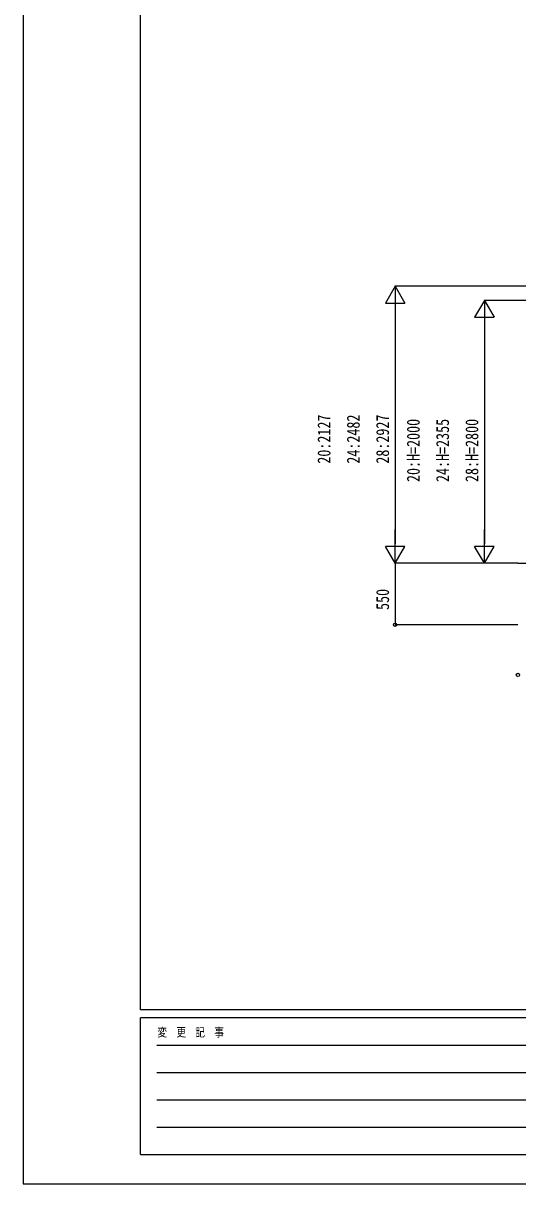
# Model space of a CAD drawing. Units: millimetres, scale not verified. Extents: x -14718 to 14718, y -10395 to 10395.
# Drawn here: x -14718 to -10285, y -10395 to 0 of the extents above; entities that cross this region are included whole.
import ezdxf
from ezdxf.enums import TextEntityAlignment as Align

# ---------------------------------------------------------------- set-up
doc = ezdxf.new("R2010")
doc.units = ezdxf.units.MM
doc.header["$LTSCALE"] = 50
for name, color, linetype in [('0-5_YKK_A1', 4, 'Continuous'), ('0-6_YKK_D', 6, 'Continuous'), ('0-7_YKK_ZWAK', 7, 'Continuous')]:
    doc.layers.add(name, color=color, linetype=linetype)
doc.styles.add('ＭＳ ゴシック', font='')
doc.styles.get('ＭＳ ゴシック').set_extended_font_data('MS Gothic')

msp = doc.modelspace()

# ---------------------------------------------------------------- linework, layer by layer
at = {"layer": '0-5_YKK_A1'}
msp.add_line((-10285.68, -4837.63), (-9978.68, -4837.69), dxfattribs=at)
at = {"layer": '0-6_YKK_D'}
for p, q in [((-11384.68, -2355.56), (-11472.18, -2507.11)), ((-9992.32, -2355.56), (-11385.68, -2355.56)), ((-11384.68, -2355.56), (-11297.18, -2507.11)), ((-11384.68, -2355.56), (-11384.68, -2658.67)), ((-10584.68, -2482.63), (-10672.18, -2634.19)), ((-10056.9, -2482.63), (-10585.68, -2482.63)), ((-10584.68, -2482.63), (-10497.18, -2634.19)), ((-10584.68, -2482.63), (-10584.68, -2785.74)), ((-11472.18, -2507.11), (-11297.18, -2507.11)), ((-11384.68, -2530.56), (-11384.68, -4662.63)), ((-10672.18, -2634.19), (-10497.18, -2634.19)), ((-10584.68, -2657.63), (-10584.68, -4662.63)), ((-11384.68, -4837.63), (-11384.68, -4534.52)), ((-10584.68, -4837.63), (-10584.68, -4534.52)), ((-11384.68, -4837.63), (-11472.18, -4686.08)), ((-11297.18, -4686.08), (-11472.18, -4686.08)), ((-11384.68, -4837.63), (-11297.18, -4686.08)), ((-10584.68, -4837.63), (-10672.18, -4686.08)), ((-10497.18, -4686.08), (-10672.18, -4686.08)), ((-10584.68, -4837.63), (-10497.18, -4686.08)), ((-10285.68, -4837.63), (-11385.68, -4837.63)), ((-10285.68, -4837.63), (-11385.68, -4837.63)), ((-11384.68, -4837.63), (-11384.68, -5387.63)), ((-10285.68, -4837.63), (-10585.68, -4837.63)), ((-10285.68, -5387.63), (-11385.68, -5387.63))]:
    msp.add_line(p, q, dxfattribs=at)
for centre in [(-11384.68, -5387.63), (-10284.68, -5837.63)]:
    msp.add_circle(centre, 14.88, dxfattribs=at)
at = {"layer": '0-7_YKK_ZWAK'}
for p, q in [((-13667.43, -8837.5), (-13667.43, 9712.5)), ((13632.57, -8837.5), (-13667.43, -8837.5)), ((-4567.43, -8907.5), (-13667.43, -8907.5)), ((-13667.43, -10132.5), (-13667.43, -8907.5)), ((-13518.68, -9152.5), (-4742.43, -9152.5)), ((-13518.68, -9397.5), (-4742.43, -9397.5)), ((-13518.68, -9642.5), (-4742.43, -9642.5)), ((-13518.68, -9887.5), (-4742.43, -9887.5)), ((-13667.43, -10132.5), (-4567.43, -10132.5))]:
    msp.add_line(p, q, dxfattribs=at)
msp.add_lwpolyline([(-14717.5, -10395), (14717.5, -10395), (14717.5, 10395), (-14717.5, 10395)], close=True, dxfattribs=at)

# ---------------------------------------------------------------- texts
at = {"layer": '0-6_YKK_D', "style": 'ＭＳ ゴシック', "width": 0.8}
for s, p in [('20:2127', (-11929.68, -3945.19)), ('24:2482', (-11667.18, -3945.19)), ('28:2927', (-11404.68, -3945.19)), ('20:H=2000', (-11129.68, -4109.53)), ('24:H=2355', (-10867.18, -4109.53)), ('28:H=2800', (-10604.68, -4109.53)), ('550', (-11404.68, -5255.43))]:
    msp.add_text(s, height=115.5, rotation=90, dxfattribs=at).set_placement(p, align=Align.BOTTOM_LEFT)
at = {"layer": '0-7_YKK_ZWAK', "style": 'ＭＳ ゴシック', "width": 0.8}
msp.add_text('変  更  記  事', height=76.98, dxfattribs=at).set_placement((-13514.59, -9100), align=Align.BOTTOM_LEFT)

doc.saveas('drawing.dxf')
